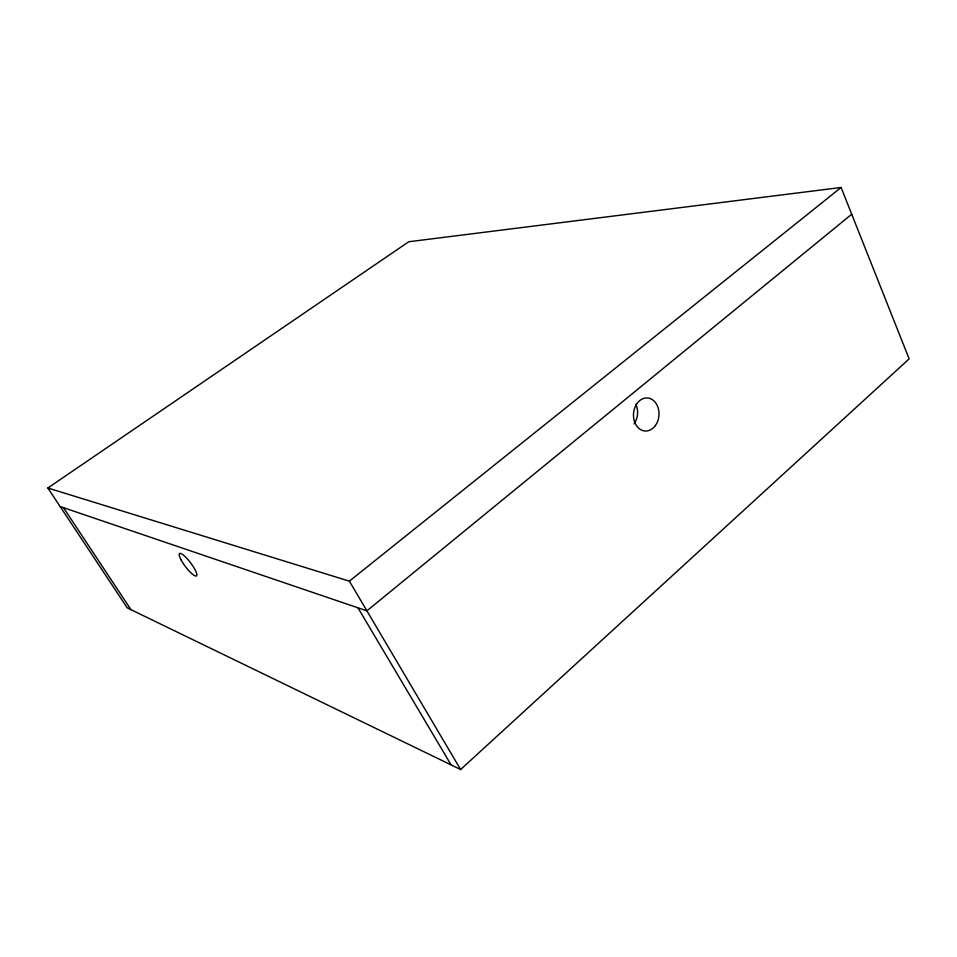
<?xml version="1.0" encoding="UTF-8"?>
<svg xmlns="http://www.w3.org/2000/svg" width="957" height="957" viewBox="0 0 957 957"><rect width="100%" height="100%" fill="white"/><g stroke="black" fill="none" stroke-linecap="round" stroke-linejoin="round"><path stroke-width="1.44" d="M460.616 769.524L909.15 358.875L841.095 187.476L408.759 241.75L47.85 487.998L127.221 607.851L460.616 769.524L349.377 581.162L47.85 487.998M851.718 214.224L366.902 610.841L60.124 506.528M349.377 581.162L841.095 187.476M63.473 507.665L130.93 609.645M357.978 607.803L451.106 764.906M635.807 404.237A16.233 12.62 -85.8 0 1 634.12 423.831M655.401 425.554A16.568 12.752 -85.8 0 0 649.384 398.303A16.568 12.752 -85.8 0 0 633.953 419.609A16.568 12.752 -85.8 0 0 655.401 425.554M181.064 559.869A14.032 3.206 52.9 0 0 196.209 576.03A14.032 3.206 52.9 0 0 186.747 558.218A14.032 3.206 52.9 0 0 181.064 559.869"/></g></svg>
